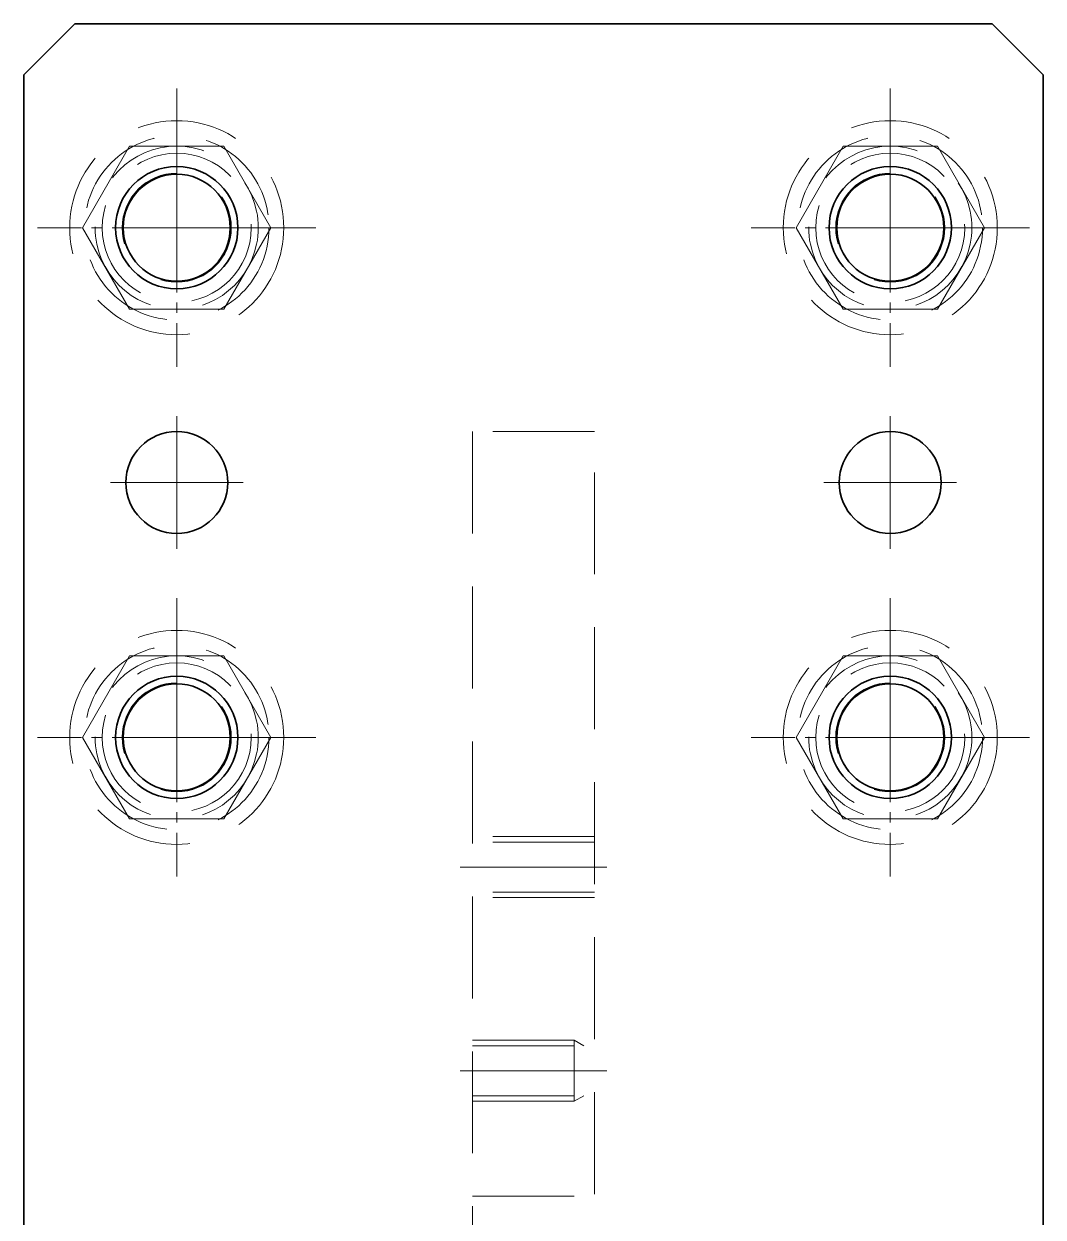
# Model space of a CAD drawing. Header units: millimetres. Extents: x 5606 to 13175, y -3239 to -2051.
# Drawn here: x 5937.7 to 6037.7, y -2791.1 to -2674 of the extents above; entities that cross this region are included whole.
import ezdxf

# ---------------------------------------------------------------- set-up
doc = ezdxf.new("R2010")
doc.units = ezdxf.units.MM
doc.linetypes.add('CENTER-HOKUTO', pattern=[23, 20, -1, 1, -1])
doc.linetypes.add('HIDDEN-HOKUTO', pattern=[3.8, 2.5, -1.3])
doc.layers.add('AM_7', color=2, linetype='CENTER-HOKUTO', lineweight=30)
doc.layers.add('AM_HID', color=1, linetype='HIDDEN-HOKUTO', lineweight=25)

msp = doc.modelspace()

# ---------------------------------------------------------------- linework, layer by layer
at = {"color": 7, "lineweight": 35, "ltscale": 0.176777}
for p, q in [((5937.698, -2679.023), (5942.698, -2674.023)), ((6032.698, -2674.023), (6037.698, -2679.023))]:
    msp.add_line(p, q, dxfattribs=at)
at = {"color": 7, "lineweight": 35}
for p, q in [((6032.698, -2674.023), (5942.698, -2674.023)), ((5937.698, -2679.023), (5937.698, -2814.023)), ((6037.698, -2814.023), (6037.698, -2679.023))]:
    msp.add_line(p, q, dxfattribs=at)
for centre, radius in [((5952.698, -2694.023), 6), ((5952.698, -2694.023), 5.25), ((6022.698, -2694.023), 6), ((6022.698, -2694.023), 5.25), ((5952.698, -2719.023), 5), ((6022.698, -2719.023), 5), ((5952.698, -2744.023), 6), ((6022.698, -2744.023), 6), ((5952.698, -2744.023), 5.25), ((6022.698, -2744.023), 5.25)]:
    msp.add_circle(centre, radius, dxfattribs=at)
at = {"layer": 'AM_7', "color": 2, "lineweight": 13}
for p, q in [((5952.698, -2680.373), (5952.698, -2707.674)), ((6022.698, -2680.373), (6022.698, -2707.674)), ((5966.348, -2694.023), (5939.048, -2694.023)), ((6036.348, -2694.023), (6009.048, -2694.023)), ((5952.698, -2712.523), (5952.698, -2725.523)), ((6022.698, -2712.523), (6022.698, -2725.523)), ((5959.198, -2719.023), (5946.198, -2719.023)), ((6029.198, -2719.023), (6016.198, -2719.023)), ((5952.698, -2730.373), (5952.698, -2757.674)), ((6022.698, -2730.373), (6022.698, -2757.674)), ((5966.348, -2744.023), (5939.048, -2744.023)), ((6036.348, -2744.023), (6009.048, -2744.023)), ((5994.898, -2756.745), (5980.497, -2756.745)), ((5980.498, -2776.724), (5994.898, -2776.724))]:
    msp.add_line(p, q, dxfattribs=at)
at = {"layer": 'AM_HID', "color": 1, "lineweight": 13, "ltscale": 4}
for p, q in [((5943.458, -2694.023), (5948.074, -2686.023)), ((5948.074, -2686.023), (5957.321, -2686.023)), ((5957.321, -2686.023), (5961.938, -2694.023)), ((6013.458, -2694.023), (6018.074, -2686.023)), ((6018.074, -2686.023), (6027.321, -2686.023)), ((6027.321, -2686.023), (6031.938, -2694.023)), ((5948.074, -2702.023), (5943.458, -2694.023)), ((5961.938, -2694.023), (5957.321, -2702.023)), ((6018.074, -2702.023), (6013.458, -2694.023)), ((6031.938, -2694.023), (6027.321, -2702.023)), ((5957.321, -2702.023), (5948.074, -2702.023)), ((6027.321, -2702.023), (6018.074, -2702.023)), ((5981.698, -2714.023), (5981.698, -2804.023)), ((5993.698, -2714.023), (5981.698, -2714.023)), ((5993.698, -2804.023), (5993.698, -2714.023)), ((5943.458, -2744.023), (5948.074, -2736.023)), ((5948.074, -2736.023), (5957.321, -2736.023)), ((5957.321, -2736.023), (5961.938, -2744.023)), ((6013.458, -2744.023), (6018.074, -2736.023)), ((6018.074, -2736.023), (6027.321, -2736.023)), ((6027.321, -2736.023), (6031.938, -2744.023)), ((5948.074, -2752.023), (5943.458, -2744.023)), ((5961.938, -2744.023), (5957.321, -2752.023)), ((6018.074, -2752.023), (6013.458, -2744.023)), ((6031.938, -2744.023), (6027.321, -2752.023)), ((5957.321, -2752.023), (5948.074, -2752.023)), ((6027.321, -2752.023), (6018.074, -2752.023)), ((5993.698, -2753.745), (5981.698, -2753.745)), ((5993.698, -2753.745), (5981.698, -2753.745)), ((5993.698, -2754.287), (5981.698, -2754.287)), ((5993.698, -2754.287), (5981.698, -2754.287)), ((5993.698, -2759.204), (5981.698, -2759.204)), ((5993.698, -2759.204), (5981.698, -2759.204)), ((5993.698, -2759.745), (5981.698, -2759.745)), ((5993.698, -2759.745), (5981.698, -2759.745)), ((5981.698, -2773.724), (5991.698, -2773.724)), ((5981.698, -2773.724), (5991.698, -2773.724)), ((5981.698, -2774.265), (5993.698, -2774.265)), ((5981.698, -2774.265), (5993.698, -2774.265)), ((5991.698, -2779.356), (5991.698, -2773.724)), ((5992.636, -2774.265), (5991.698, -2773.724)), ((5992.636, -2774.265), (5991.698, -2773.724)), ((5991.698, -2779.724), (5991.698, -2774.091)), ((5981.698, -2779.182), (5993.698, -2779.182)), ((5981.698, -2779.182), (5993.698, -2779.182)), ((5981.698, -2779.724), (5991.698, -2779.724)), ((5981.698, -2779.724), (5991.698, -2779.724)), ((5992.636, -2779.182), (5991.698, -2779.724)), ((5992.636, -2779.182), (5991.698, -2779.724)), ((5981.698, -2789.023), (5993.698, -2789.023))]:
    msp.add_line(p, q, dxfattribs=at)
for centre, radius in [((5952.698, -2694.023), 10.5), ((6022.698, -2694.023), 10.5), ((5952.698, -2694.023), 9.05), ((6022.698, -2694.023), 9.05), ((5952.698, -2694.023), 8), ((6022.698, -2694.023), 8), ((5952.698, -2694.023), 7.315), ((6022.698, -2694.023), 7.315), ((5952.698, -2694.023), 5.35), ((6022.698, -2694.023), 5.35), ((5952.698, -2744.023), 10.5), ((6022.698, -2744.023), 10.5), ((5952.698, -2744.023), 9.05), ((6022.698, -2744.023), 9.05), ((5952.698, -2744.023), 8), ((5952.698, -2744.023), 7.315), ((6022.698, -2744.023), 8), ((6022.698, -2744.023), 7.315), ((5952.698, -2744.023), 5.35), ((6022.698, -2744.023), 5.35)]:
    msp.add_circle(centre, radius, dxfattribs=at)

doc.saveas('drawing.dxf')
